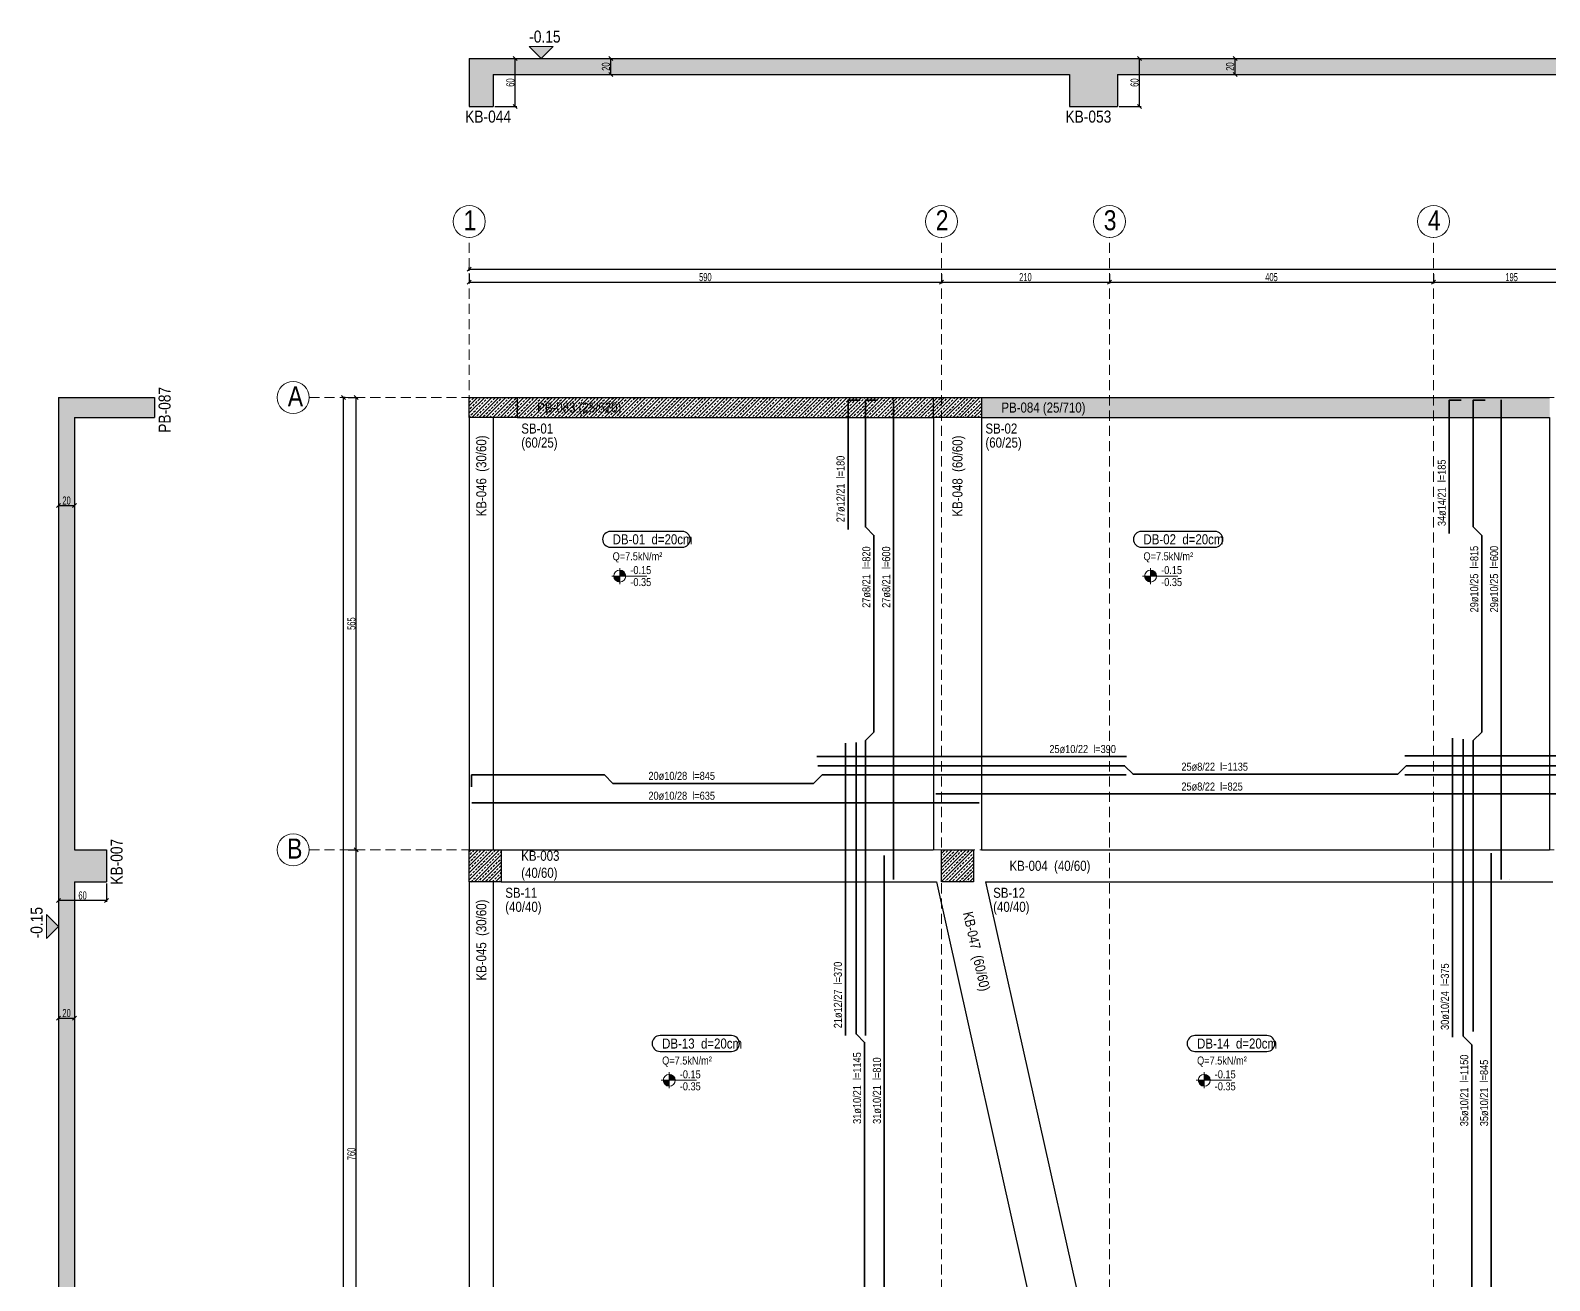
# Model space of a CAD drawing. Header units: millimetres. Extents: x 2430 to 9106, y 615 to 6139.
# Drawn here: x 2430 to 4329, y 4577 to 6139 of the extents above; entities that cross this region are included whole.
import ezdxf

# ---------------------------------------------------------------- set-up
doc = ezdxf.new("R2010")
doc.units = ezdxf.units.MM
doc.linetypes.add('DASHED', pattern=[19.05, 12.7, -6.35])
for name, color, linetype, lineweight in [('AKS BALONU (BEYKENT)', 7, 'Continuous', 20), ('AKS CIZGISI (BEYKENT)', 252, 'DASHED', 20), ('AKS NO (BEYKENT)', 3, 'Continuous', 20), ('AKS OLCU (BEYKENT)', 200, 'Continuous', 20), ('DONATI (BEYKENT)', 4, 'Continuous', 35), ('DONATI YAZISI (BEYKENT)', 3, 'Continuous', 20), ('DOSEME ISMI (BEYKENT)', 9, 'Continuous', 20), ('DOSEME PAFTA (BEYKENT)', 3, 'Continuous', 20), ('DOSEME SINIRI (BEYKENT)', 2, 'Continuous', 30), ('KIRIS (BEYKENT)', 2, 'Continuous', 30), ('KIRIS ISMI (BEYKENT)', 40, 'Continuous', 20), ('KOLON (BEYKENT)', 3, 'Continuous', 30), ('KOLON ISMI (BEYKENT)', 91, 'Continuous', 20), ('KOT CIZGI (BEYKENT)', 120, 'Continuous', 20), ('KOT YAZI (BEYKENT)', 7, 'Continuous', 20), ('OLCU (BEYKENT)', 14, 'Continuous', 20), ('PERDE (BEYKENT)', 6, 'Continuous', 30), ('PERDE ISMI (BEYKENT)', 240, 'Continuous', 20), ('TARAMA (BEYKENT)', 252, 'Continuous', 25), ('YAZI (BEYKENT)', 140, 'Continuous', 20)]:
    doc.layers.add(name, color=color, linetype=linetype, lineweight=lineweight)
doc.styles.add('DONATI YAZISI (BEYKENT)', font='')
doc.styles.add('DSMOLC-50', font='bahnschrift light condensed', dxfattribs={"width": 0.75, "height": 10})
doc.styles.add('KLNOLC-25', font='bahnschrift light condensed', dxfattribs={"width": 0.75, "height": 10})
doc.styles.add('KOT (BEYKENT)', font='')
doc.styles.add('stastyle', font='RomanSTA.ttf')
doc.styles.add('YAZI (BEYKENT)', font='')
doc.styles.get('DONATI YAZISI (BEYKENT)').set_extended_font_data('Bahnschrift Light Condensed')
doc.styles.get('KOT (BEYKENT)').set_extended_font_data('Bahnschrift Light Condensed')
doc.styles.get('YAZI (BEYKENT)').set_extended_font_data('Bahnschrift Light Condensed')
doc.dimstyles.new('DSMOLC-50', dxfattribs={"dimtxt": 10, "dimasz": 5, "dimexe": 2, "dimexo": 2, "dimgap": 1, "dimtad": 1, "dimdec": 1, "dimrnd": 0.5, "dimzin": 12, "dimdsep": 46, "dimtxsty": 'DSMOLC-50', "dimblk": 'OBLIQUE', "dimblk1": 'OBLIQUE', "dimblk2": 'OBLIQUE', "dimcen": 0, "dimclrt": 7, "dimadec": 0, "dimazin": 0, "dimtfac": 1, "dimtdec": 4, "dimtix": 1, "dimtmove": 2, "dimatfit": 3, "dimfxl": 1, "dimtzin": 0, "dimarcsym": 0})
pattern_1 = [(45, (1250.5757, 1934.793), (-4.490128, 4.490128), []), (45, (1255.066, 1934.793), (-4.490128, 4.490128), [3.175, -1.5875])]
pattern_2 = [(45, (1250.5757, 1934.793), (-4.419417, 4.419417), []), (45, (1254.995, 1934.793), (-4.419417, 4.419417), [3.125, -1.5625])]

# ---------------------------------------------------------------- blocks, each defined once
blk = doc.blocks.new('_Oblique')
at = {"color": 0, "linetype": 'ByBlock', "lineweight": -2}
blk.add_line((-0.5, -0.5), (0.5, 0.5), dxfattribs=at)
blk = doc.blocks.new('*D82')
at = {"layer": 'AKS OLCU (BEYKENT)', "color": 0, "lineweight": -2, "transparency": 16777216}
for p, q in [((2978.7, 5834.1), (2978.7, 5822.1)), ((3568.7, 5834.1), (3568.7, 5822.1)), ((2978.7, 5824.1), (3568.7, 5824.1))]:
    blk.add_line(p, q, dxfattribs=at)
at = {"layer": 'DEFPOINTS', "color": 0, "transparency": 16777216}
for p in [(2978.7, 5836.1), (3568.7, 5836.1), (3568.7, 5824.1)]:
    blk.add_point(p, dxfattribs=at)
at = {"layer": 'AKS OLCU (BEYKENT)', "color": 0, "lineweight": -2, "transparency": 16777216, "xscale": 5, "yscale": 5, "zscale": 5, "rotation": 180}
blk.add_blockref('_Oblique', (2978.7, 5824.1), dxfattribs=at)
at = {"layer": 'AKS OLCU (BEYKENT)', "color": 0, "lineweight": -2, "transparency": 16777216, "xscale": 5, "yscale": 5, "zscale": 5}
blk.add_blockref('_Oblique', (3568.7, 5824.1), dxfattribs=at)
at = {"layer": 'AKS OLCU (BEYKENT)', "color": 7, "transparency": 16777216, "insert": (3273.7, 5830.2), "char_height": 10, "attachment_point": 5, "style": 'DSMOLC-50'}
blk.add_mtext('590', dxfattribs=at)
blk = doc.blocks.new('*D83')
at = {"layer": 'AKS OLCU (BEYKENT)', "color": 0, "lineweight": -2, "transparency": 16777216}
for p, q in [((3568.7, 5834.1), (3568.7, 5822.1)), ((3778.7, 5834.1), (3778.7, 5822.1)), ((3568.7, 5824.1), (3778.7, 5824.1))]:
    blk.add_line(p, q, dxfattribs=at)
at = {"layer": 'DEFPOINTS', "color": 0, "transparency": 16777216}
for p in [(3568.7, 5836.1), (3778.7, 5836.1), (3778.7, 5824.1)]:
    blk.add_point(p, dxfattribs=at)
at = {"layer": 'AKS OLCU (BEYKENT)', "color": 0, "lineweight": -2, "transparency": 16777216, "xscale": 5, "yscale": 5, "zscale": 5, "rotation": 180}
blk.add_blockref('_Oblique', (3568.7, 5824.1), dxfattribs=at)
at = {"layer": 'AKS OLCU (BEYKENT)', "color": 0, "lineweight": -2, "transparency": 16777216, "xscale": 5, "yscale": 5, "zscale": 5}
blk.add_blockref('_Oblique', (3778.7, 5824.1), dxfattribs=at)
at = {"layer": 'AKS OLCU (BEYKENT)', "color": 7, "transparency": 16777216, "insert": (3673.7, 5830.2), "char_height": 10, "attachment_point": 5, "style": 'DSMOLC-50'}
blk.add_mtext('210', dxfattribs=at)
blk = doc.blocks.new('*D84')
at = {"layer": 'AKS OLCU (BEYKENT)', "color": 0, "lineweight": -2, "transparency": 16777216}
for p, q in [((3778.7, 5834.1), (3778.7, 5822.1)), ((4183.7, 5834.1), (4183.7, 5822.1)), ((3778.7, 5824.1), (4183.7, 5824.1))]:
    blk.add_line(p, q, dxfattribs=at)
at = {"layer": 'DEFPOINTS', "color": 0, "transparency": 16777216}
for p in [(3778.7, 5836.1), (4183.7, 5836.1), (4183.7, 5824.1)]:
    blk.add_point(p, dxfattribs=at)
at = {"layer": 'AKS OLCU (BEYKENT)', "color": 0, "lineweight": -2, "transparency": 16777216, "xscale": 5, "yscale": 5, "zscale": 5, "rotation": 180}
blk.add_blockref('_Oblique', (3778.7, 5824.1), dxfattribs=at)
at = {"layer": 'AKS OLCU (BEYKENT)', "color": 0, "lineweight": -2, "transparency": 16777216, "xscale": 5, "yscale": 5, "zscale": 5}
blk.add_blockref('_Oblique', (4183.7, 5824.1), dxfattribs=at)
at = {"layer": 'AKS OLCU (BEYKENT)', "color": 7, "transparency": 16777216, "insert": (3981.2, 5830.2), "char_height": 10, "attachment_point": 5, "style": 'DSMOLC-50'}
blk.add_mtext('405', dxfattribs=at)
blk = doc.blocks.new('*D85')
at = {"layer": 'AKS OLCU (BEYKENT)', "color": 0, "lineweight": -2, "transparency": 16777216}
for p, q in [((4183.7, 5834.1), (4183.7, 5822.1)), ((4378.7, 5834.1), (4378.7, 5822.1)), ((4183.7, 5824.1), (4378.7, 5824.1))]:
    blk.add_line(p, q, dxfattribs=at)
at = {"layer": 'DEFPOINTS', "color": 0, "transparency": 16777216}
for p in [(4183.7, 5836.1), (4378.7, 5836.1), (4378.7, 5824.1)]:
    blk.add_point(p, dxfattribs=at)
at = {"layer": 'AKS OLCU (BEYKENT)', "color": 0, "lineweight": -2, "transparency": 16777216, "xscale": 5, "yscale": 5, "zscale": 5, "rotation": 180}
blk.add_blockref('_Oblique', (4183.7, 5824.1), dxfattribs=at)
at = {"layer": 'AKS OLCU (BEYKENT)', "color": 0, "lineweight": -2, "transparency": 16777216, "xscale": 5, "yscale": 5, "zscale": 5}
blk.add_blockref('_Oblique', (4378.7, 5824.1), dxfattribs=at)
at = {"layer": 'AKS OLCU (BEYKENT)', "color": 7, "transparency": 16777216, "insert": (4281.2, 5830.2), "char_height": 10, "attachment_point": 5, "style": 'DSMOLC-50'}
blk.add_mtext('195', dxfattribs=at)
blk = doc.blocks.new('*D99')
at = {"layer": 'AKS OLCU (BEYKENT)', "color": 0, "lineweight": -2, "transparency": 16777216}
for p, q in [((2978.7, 5838.1), (2978.7, 5842.1)), ((2978.7, 5840.1), (8838.7, 5840.1)), ((8838.7, 5838.1), (8838.7, 5842.1))]:
    blk.add_line(p, q, dxfattribs=at)
at = {"layer": 'DEFPOINTS', "color": 0, "transparency": 16777216}
for p in [(2978.7, 5836.1), (8838.7, 5840.1), (8838.7, 5836.1)]:
    blk.add_point(p, dxfattribs=at)
at = {"layer": 'AKS OLCU (BEYKENT)', "color": 0, "lineweight": -2, "transparency": 16777216, "xscale": 5, "yscale": 5, "zscale": 5, "rotation": 180}
blk.add_blockref('_Oblique', (2978.7, 5840.1), dxfattribs=at)
at = {"layer": 'AKS OLCU (BEYKENT)', "color": 0, "lineweight": -2, "transparency": 16777216, "xscale": 5, "yscale": 5, "zscale": 5}
blk.add_blockref('_Oblique', (8838.7, 5840.1), dxfattribs=at)
at = {"layer": 'AKS OLCU (BEYKENT)', "color": 7, "transparency": 16777216, "insert": (5908.7, 5846.2), "char_height": 10, "attachment_point": 5, "style": 'DSMOLC-50'}
blk.add_mtext('5860', dxfattribs=at)
blk = doc.blocks.new('*D133')
at = {"layer": 'AKS OLCU (BEYKENT)', "color": 0, "lineweight": -2, "transparency": 16777216}
for p, q in [((2827.5, 5114.8), (2839.5, 5114.8)), ((2837.5, 4354.8), (2837.5, 5114.8)), ((2827.5, 4354.8), (2839.5, 4354.8))]:
    blk.add_line(p, q, dxfattribs=at)
at = {"layer": 'DEFPOINTS', "color": 0, "transparency": 16777216}
for p in [(2825.5, 5114.8), (2837.5, 5114.8), (2825.5, 4354.8)]:
    blk.add_point(p, dxfattribs=at)
at = {"layer": 'AKS OLCU (BEYKENT)', "color": 0, "lineweight": -2, "transparency": 16777216, "xscale": 5, "yscale": 5, "zscale": 5}
for p, rotation in [((2837.5, 5114.8), 90), ((2837.5, 4354.8), 270)]:
    blk.add_blockref('_Oblique', p, dxfattribs=dict(at, rotation=rotation))
at = {"layer": 'AKS OLCU (BEYKENT)', "color": 7, "transparency": 16777216, "insert": (2831.4, 4734.8), "char_height": 10, "attachment_point": 5, "rotation": 90, "style": 'DSMOLC-50'}
blk.add_mtext('760', dxfattribs=at)
blk = doc.blocks.new('*D134')
at = {"layer": 'AKS OLCU (BEYKENT)', "color": 0, "lineweight": -2, "transparency": 16777216}
for p, q in [((2827.5, 5679.8), (2839.5, 5679.8)), ((2837.5, 5114.8), (2837.5, 5679.8)), ((2827.5, 5114.8), (2839.5, 5114.8))]:
    blk.add_line(p, q, dxfattribs=at)
at = {"layer": 'DEFPOINTS', "color": 0, "transparency": 16777216}
for p in [(2825.5, 5679.8), (2837.5, 5679.8), (2825.5, 5114.8)]:
    blk.add_point(p, dxfattribs=at)
at = {"layer": 'AKS OLCU (BEYKENT)', "color": 0, "lineweight": -2, "transparency": 16777216, "xscale": 5, "yscale": 5, "zscale": 5}
for p, rotation in [((2837.5, 5679.8), 90), ((2837.5, 5114.8), 270)]:
    blk.add_blockref('_Oblique', p, dxfattribs=dict(at, rotation=rotation))
at = {"layer": 'AKS OLCU (BEYKENT)', "color": 7, "transparency": 16777216, "insert": (2831.4, 5397.3), "char_height": 10, "attachment_point": 5, "rotation": 90, "style": 'DSMOLC-50'}
blk.add_mtext('565', dxfattribs=at)
blk = doc.blocks.new('*D135')
at = {"layer": 'AKS OLCU (BEYKENT)', "color": 0, "lineweight": -2, "transparency": 16777216}
for p, q in [((2823.5, 5679.8), (2819.5, 5679.8)), ((2821.5, 869.8), (2821.5, 5679.8)), ((2823.5, 869.8), (2819.5, 869.8))]:
    blk.add_line(p, q, dxfattribs=at)
at = {"layer": 'DEFPOINTS', "color": 0, "transparency": 16777216}
for p in [(2821.5, 5679.8), (2825.5, 5679.8), (2825.5, 869.8)]:
    blk.add_point(p, dxfattribs=at)
at = {"layer": 'AKS OLCU (BEYKENT)', "color": 0, "lineweight": -2, "transparency": 16777216, "xscale": 5, "yscale": 5, "zscale": 5}
for p, rotation in [((2821.5, 5679.8), 90), ((2821.5, 869.8), 270)]:
    blk.add_blockref('_Oblique', p, dxfattribs=dict(at, rotation=rotation))
at = {"layer": 'AKS OLCU (BEYKENT)', "color": 7, "transparency": 16777216, "insert": (2815.4, 3274.8), "char_height": 10, "attachment_point": 5, "rotation": 90, "style": 'DSMOLC-50'}
blk.add_mtext('4810', dxfattribs=at)
blk = doc.blocks.new('*D136')
at = {"layer": 'DEFPOINTS', "color": 0, "transparency": 16777216}
for p in [(3008.7, 6103.3), (3036.2, 6103.3), (3008.7, 6043.3)]:
    blk.add_point(p, dxfattribs=at)
at = {"layer": 'OLCU (BEYKENT)', "color": 0, "lineweight": -2, "transparency": 16777216}
for p, q in [((3010.7, 6103.3), (3038.2, 6103.3)), ((3036.2, 6043.3), (3036.2, 6103.3)), ((3010.7, 6043.3), (3038.2, 6043.3))]:
    blk.add_line(p, q, dxfattribs=at)
at = {"layer": 'OLCU (BEYKENT)', "color": 0, "lineweight": -2, "transparency": 16777216, "xscale": 5, "yscale": 5, "zscale": 5}
for p, rotation in [((3036.2, 6103.3), 90), ((3036.2, 6043.3), 270)]:
    blk.add_blockref('_Oblique', p, dxfattribs=dict(at, rotation=rotation))
at = {"layer": 'OLCU (BEYKENT)', "color": 7, "lineweight": -3, "transparency": 16777216, "insert": (3030.1, 6073.3), "char_height": 10, "attachment_point": 5, "rotation": 90, "style": 'KLNOLC-25'}
blk.add_mtext('60', dxfattribs=at)
blk = doc.blocks.new('*D137')
at = {"layer": 'DEFPOINTS', "color": 0, "transparency": 16777216}
for p in [(3128.5, 6103.3), (3155.6, 6103.3), (3128.5, 6083.3)]:
    blk.add_point(p, dxfattribs=at)
at = {"layer": 'OLCU (BEYKENT)', "color": 0, "lineweight": -2, "transparency": 16777216}
for p, q in [((3130.5, 6103.3), (3157.6, 6103.3)), ((3155.6, 6083.3), (3155.6, 6103.3)), ((3130.5, 6083.3), (3157.6, 6083.3))]:
    blk.add_line(p, q, dxfattribs=at)
at = {"layer": 'OLCU (BEYKENT)', "color": 0, "lineweight": -2, "transparency": 16777216, "xscale": 5, "yscale": 5, "zscale": 5}
for p, rotation in [((3155.6, 6103.3), 90), ((3155.6, 6083.3), 270)]:
    blk.add_blockref('_Oblique', p, dxfattribs=dict(at, rotation=rotation))
at = {"layer": 'OLCU (BEYKENT)', "color": 7, "lineweight": -3, "transparency": 16777216, "insert": (3149.5, 6093.3), "char_height": 10, "attachment_point": 5, "rotation": 90, "style": 'KLNOLC-25'}
blk.add_mtext('20', dxfattribs=at)
blk = doc.blocks.new('*D138')
at = {"layer": 'DEFPOINTS', "color": 0, "transparency": 16777216}
for p in [(3788.7, 6103.3), (3816.2, 6103.3), (3788.7, 6043.3)]:
    blk.add_point(p, dxfattribs=at)
at = {"layer": 'OLCU (BEYKENT)', "color": 0, "lineweight": -2, "transparency": 16777216}
for p, q in [((3790.7, 6103.3), (3818.2, 6103.3)), ((3816.2, 6043.3), (3816.2, 6103.3)), ((3790.7, 6043.3), (3818.2, 6043.3))]:
    blk.add_line(p, q, dxfattribs=at)
at = {"layer": 'OLCU (BEYKENT)', "color": 0, "lineweight": -2, "transparency": 16777216, "xscale": 5, "yscale": 5, "zscale": 5}
for p, rotation in [((3816.2, 6103.3), 90), ((3816.2, 6043.3), 270)]:
    blk.add_blockref('_Oblique', p, dxfattribs=dict(at, rotation=rotation))
at = {"layer": 'OLCU (BEYKENT)', "color": 7, "lineweight": -3, "transparency": 16777216, "insert": (3810.1, 6073.3), "char_height": 10, "attachment_point": 5, "rotation": 90, "style": 'KLNOLC-25'}
blk.add_mtext('60', dxfattribs=at)
blk = doc.blocks.new('*D139')
at = {"layer": 'DEFPOINTS', "color": 0, "transparency": 16777216}
for p in [(3908.5, 6103.3), (3935.6, 6103.3), (3908.5, 6083.3)]:
    blk.add_point(p, dxfattribs=at)
at = {"layer": 'OLCU (BEYKENT)', "color": 0, "lineweight": -2, "transparency": 16777216}
for p, q in [((3910.5, 6103.3), (3937.6, 6103.3)), ((3935.6, 6083.3), (3935.6, 6103.3)), ((3910.5, 6083.3), (3937.6, 6083.3))]:
    blk.add_line(p, q, dxfattribs=at)
at = {"layer": 'OLCU (BEYKENT)', "color": 0, "lineweight": -2, "transparency": 16777216, "xscale": 5, "yscale": 5, "zscale": 5}
for p, rotation in [((3935.6, 6103.3), 90), ((3935.6, 6083.3), 270)]:
    blk.add_blockref('_Oblique', p, dxfattribs=dict(at, rotation=rotation))
at = {"layer": 'OLCU (BEYKENT)', "color": 7, "lineweight": -3, "transparency": 16777216, "insert": (3929.5, 6093.3), "char_height": 10, "attachment_point": 5, "rotation": 90, "style": 'KLNOLC-25'}
blk.add_mtext('20', dxfattribs=at)
blk = doc.blocks.new('*D153')
at = {"layer": 'DEFPOINTS', "color": 0, "transparency": 16777216}
for p in [(2465.5, 5565.7), (2485.5, 5565.7), (2485.5, 5544.9)]:
    blk.add_point(p, dxfattribs=at)
at = {"layer": 'OLCU (BEYKENT)', "color": 0, "lineweight": -2, "transparency": 16777216}
for p, q in [((2465.5, 5563.7), (2465.5, 5542.9)), ((2485.5, 5563.7), (2485.5, 5542.9)), ((2465.5, 5544.9), (2485.5, 5544.9))]:
    blk.add_line(p, q, dxfattribs=at)
at = {"layer": 'OLCU (BEYKENT)', "color": 0, "lineweight": -2, "transparency": 16777216, "xscale": 5, "yscale": 5, "zscale": 5, "rotation": 180}
blk.add_blockref('_Oblique', (2465.5, 5544.9), dxfattribs=at)
at = {"layer": 'OLCU (BEYKENT)', "color": 0, "lineweight": -2, "transparency": 16777216, "xscale": 5, "yscale": 5, "zscale": 5}
blk.add_blockref('_Oblique', (2485.5, 5544.9), dxfattribs=at)
at = {"layer": 'OLCU (BEYKENT)', "color": 7, "lineweight": -3, "transparency": 16777216, "insert": (2475.5, 5551), "char_height": 10, "attachment_point": 5, "style": 'KLNOLC-25'}
blk.add_mtext('20', dxfattribs=at)
blk = doc.blocks.new('*D154')
at = {"layer": 'DEFPOINTS', "color": 0, "transparency": 16777216}
for p in [(2465.5, 5074.8), (2525.5, 5074.8), (2465.5, 5051.6)]:
    blk.add_point(p, dxfattribs=at)
at = {"layer": 'OLCU (BEYKENT)', "color": 0, "lineweight": -2, "transparency": 16777216}
for p, q in [((2465.5, 5072.8), (2465.5, 5049.6)), ((2525.5, 5072.8), (2525.5, 5049.6)), ((2525.5, 5051.6), (2465.5, 5051.6))]:
    blk.add_line(p, q, dxfattribs=at)
at = {"layer": 'OLCU (BEYKENT)', "color": 0, "lineweight": -2, "transparency": 16777216, "xscale": 5, "yscale": 5, "zscale": 5, "rotation": 180}
blk.add_blockref('_Oblique', (2465.5, 5051.6), dxfattribs=at)
at = {"layer": 'OLCU (BEYKENT)', "color": 0, "lineweight": -2, "transparency": 16777216, "xscale": 5, "yscale": 5, "zscale": 5}
blk.add_blockref('_Oblique', (2525.5, 5051.6), dxfattribs=at)
at = {"layer": 'OLCU (BEYKENT)', "color": 7, "lineweight": -3, "transparency": 16777216, "insert": (2495.5, 5057.7), "char_height": 10, "attachment_point": 5, "style": 'KLNOLC-25'}
blk.add_mtext('60', dxfattribs=at)
blk = doc.blocks.new('*D155')
at = {"layer": 'DEFPOINTS', "color": 0, "transparency": 16777216}
for p in [(2465.5, 4923.6), (2485.5, 4923.6), (2485.5, 4904.6)]:
    blk.add_point(p, dxfattribs=at)
at = {"layer": 'OLCU (BEYKENT)', "color": 0, "lineweight": -2, "transparency": 16777216}
for p, q in [((2465.5, 4921.6), (2465.5, 4902.6)), ((2485.5, 4921.6), (2485.5, 4902.6)), ((2465.5, 4904.6), (2485.5, 4904.6))]:
    blk.add_line(p, q, dxfattribs=at)
at = {"layer": 'OLCU (BEYKENT)', "color": 0, "lineweight": -2, "transparency": 16777216, "xscale": 5, "yscale": 5, "zscale": 5, "rotation": 180}
blk.add_blockref('_Oblique', (2465.5, 4904.6), dxfattribs=at)
at = {"layer": 'OLCU (BEYKENT)', "color": 0, "lineweight": -2, "transparency": 16777216, "xscale": 5, "yscale": 5, "zscale": 5}
blk.add_blockref('_Oblique', (2485.5, 4904.6), dxfattribs=at)
at = {"layer": 'OLCU (BEYKENT)', "color": 7, "lineweight": -3, "transparency": 16777216, "insert": (2475.5, 4910.7), "char_height": 10, "attachment_point": 5, "style": 'KLNOLC-25'}
blk.add_mtext('20', dxfattribs=at)

msp = doc.modelspace()

# ---------------------------------------------------------------- hatches: boundary and pattern name
at = {"layer": 'KOT CIZGI (BEYKENT)'}
for points in [[(3053.62, 6118.28), (3068.62, 6103.28), (3083.62, 6118.28)], [(2450.51, 5004.08), (2465.51, 5019.08), (2450.51, 5034.08)]]:
    msp.add_hatch(color=256, dxfattribs=at).paths.add_polyline_path(points)
h = msp.add_hatch(color=256, dxfattribs=at)
h.dxf.hatch_style = 1
h.paths.add_polyline_path([(3166.78, 5456.75), (3159.28, 5456.75, 0.4142136), (3166.78, 5449.25)])
h = msp.add_hatch(color=256, dxfattribs=at)
h.dxf.hatch_style = 1
h.paths.add_polyline_path([(3166.78, 5464.25), (3166.78, 5456.75), (3174.28, 5456.75, 0.4142136)])
h = msp.add_hatch(color=256, dxfattribs=at)
h.dxf.hatch_style = 1
h.paths.add_polyline_path([(3830.11, 5456.75), (3822.61, 5456.75, 0.4142136), (3830.11, 5449.25)])
h = msp.add_hatch(color=256, dxfattribs=at)
h.dxf.hatch_style = 1
h.paths.add_polyline_path([(3830.11, 5464.25), (3830.11, 5456.75), (3837.61, 5456.75, 0.4142136)])
h = msp.add_hatch(color=256, dxfattribs=at)
h.dxf.hatch_style = 1
h.paths.add_polyline_path([(3228.62, 4826.75), (3221.12, 4826.75, 0.4142136), (3228.62, 4819.25)])
h = msp.add_hatch(color=256, dxfattribs=at)
h.dxf.hatch_style = 1
h.paths.add_polyline_path([(3228.62, 4834.25), (3228.62, 4826.75), (3236.12, 4826.75, 0.4142136)])
h = msp.add_hatch(color=256, dxfattribs=at)
h.dxf.hatch_style = 1
h.paths.add_polyline_path([(3897.09, 4826.75), (3889.59, 4826.75, 0.4142136), (3897.09, 4819.25)])
h = msp.add_hatch(color=256, dxfattribs=at)
h.dxf.hatch_style = 1
h.paths.add_polyline_path([(3897.09, 4834.25), (3897.09, 4826.75), (3904.59, 4826.75, 0.4142136)])
at = {"layer": 'TARAMA (BEYKENT)', "lineweight": -3}
h = msp.add_hatch(dxfattribs=at)
h.set_pattern_fill('ANSI33', color=256)
h.set_pattern_definition(pattern_1)
h.paths.add_polyline_path([(8838.74, 6103.28), (2978.62, 6103.28), (2978.62, 6043.28), (3008.71, 6043.28), (3008.71, 6083.28), (3728.72, 6083.28), (3728.72, 6043.28), (3788.72, 6043.28), (3788.72, 6083.28), (4523.72, 6083.28), (4523.72, 6043.28), (4583.72, 6043.28), (4583.72, 6083.28), (5293.72, 6083.28), (5293.72, 6043.28), (5353.72, 6043.28), (5353.72, 6083.28), (6053.72, 6083.28), (6053.72, 6043.28), (6113.72, 6043.28), (6113.72, 6083.28), (6633.72, 6083.28), (6633.72, 6043.28), (6693.72, 6043.28), (6693.72, 6083.28), (7433.72, 6083.28), (7433.72, 6043.28), (7493.72, 6043.28), (7493.72, 6083.28), (8008.72, 6083.28), (8008.72, 6043.28), (8068.72, 6043.28), (8068.72, 6083.28), (8808.82, 6083.28), (8808.82, 6043.28), (8838.74, 6043.28)])
h = msp.add_hatch(dxfattribs=at)
h.set_pattern_fill('ANSI33', color=256)
h.set_pattern_definition(pattern_1)
h.paths.add_polyline_path([(2525.51, 2859.78), (2485.51, 2859.78), (2485.51, 3534.78), (2525.51, 3534.78), (2525.51, 3594.78), (2485.51, 3594.78), (2485.51, 4294.78), (2525.51, 4294.78), (2525.51, 4354.78), (2485.51, 4354.78), (2485.51, 5074.78), (2525.51, 5074.78), (2525.51, 5114.78), (2485.51, 5114.78), (2485.51, 5654.78), (2585.51, 5654.78), (2585.51, 5679.78), (2465.51, 5679.78), (2465.51, 5654.78), (2465.51, 5074.78), (2465.51, 4354.78), (2465.51, 3534.78), (2465.51, 2859.78), (2465.51, 2819.78), (2525.51, 2819.78)])
at = {"layer": 'TARAMA (BEYKENT)'}
h = msp.add_hatch(dxfattribs=at)
h.set_pattern_fill('ANSI33', color=256, style=0, pattern_type=0)
h.set_pattern_definition(pattern_2)
h.paths.add_polyline_path([(2978.72, 5679.78), (3038.72, 5679.78), (3038.72, 5654.78), (2978.72, 5654.78)], flags=0)
at = {"layer": 'TARAMA (BEYKENT)', "lineweight": -3}
h = msp.add_hatch(dxfattribs=at)
h.set_pattern_fill('ANSI33', color=256)
h.set_pattern_definition(pattern_1)
h.paths.add_polyline_path([(3558.72, 5679.78), (3038.72, 5679.78), (3038.72, 5654.78), (3558.72, 5654.78)])
at = {"layer": 'TARAMA (BEYKENT)'}
h = msp.add_hatch(dxfattribs=at)
h.set_pattern_fill('ANSI33', color=256, style=0, pattern_type=0)
h.set_pattern_definition(pattern_2)
h.paths.add_polyline_path([(3558.72, 5679.78), (3618.72, 5679.78), (3618.72, 5654.78), (3558.72, 5654.78)], flags=0)
at = {"layer": 'TARAMA (BEYKENT)', "lineweight": -3}
h = msp.add_hatch(dxfattribs=at)
h.set_pattern_fill('ANSI33', color=256)
h.set_pattern_definition(pattern_1)
h.paths.add_polyline_path([(4328.72, 5679.78), (3618.72, 5679.78), (3618.72, 5654.78), (4328.72, 5654.78)])
at = {"layer": 'TARAMA (BEYKENT)'}
h = msp.add_hatch(dxfattribs=at)
h.set_pattern_fill('ANSI33', color=256, style=0, pattern_type=0)
h.set_pattern_definition(pattern_2)
h.paths.add_polyline_path([(2978.72, 5114.78), (3018.72, 5114.78), (3018.72, 5074.78), (2978.72, 5074.78)], flags=0)
h = msp.add_hatch(dxfattribs=at)
h.set_pattern_fill('ANSI33', color=256, style=0, pattern_type=0)
h.set_pattern_definition(pattern_2)
h.paths.add_polyline_path([(3568.72, 5114.78), (3608.72, 5114.78), (3608.72, 5074.78), (3568.72, 5074.78)], flags=0)

# ---------------------------------------------------------------- linework, layer by layer
at = {"layer": 'AKS BALONU (BEYKENT)'}
for centre in [(2978.72, 5899.78), (3568.72, 5899.78), (3778.72, 5899.78), (4183.72, 5899.78), (2758.72, 5679.78), (2758.72, 5114.78)]:
    msp.add_circle(centre, 20, dxfattribs=at)
at = {"layer": 'AKS CIZGISI (BEYKENT)'}
for p, q in [((2978.72, 659.78), (2978.72, 5879.78)), ((3568.72, 659.78), (3568.72, 5879.78)), ((3778.72, 659.78), (3778.72, 5879.78)), ((4183.72, 659.78), (4183.72, 5879.78)), ((2778.72, 5679.78), (9053.72, 5679.78)), ((2778.72, 5114.78), (9053.72, 5114.78))]:
    msp.add_line(p, q, dxfattribs=at)
at = {"layer": 'DONATI (BEYKENT)'}
for points in [[(3452.06, 5514.81), (3452.06, 5676.63), (3467.06, 5676.63)], [(3473.72, 4882.66), (3473.72, 5251.2), (3484.33, 5261.81), (3484.32, 5507.58), (3473.72, 5518.2), (3473.72, 5676.7), (3488.72, 5676.71)], [(3508.72, 5077.78), (3508.72, 5676.78)], [(4203.33, 5510), (4203.33, 5676.63), (4218.33, 5676.63)], [(4233.33, 4887.7), (4233.33, 5251.2), (4243.94, 5261.81), (4243.93, 5507.58), (4233.33, 5518.2), (4233.33, 5676.7), (4248.33, 5676.71)], [(4268.33, 5077.78), (4268.33, 5676.78)], [(3448.77, 4882.59), (3448.77, 5248.12)], [(3462.11, 4117.39), (3462.11, 4532.89), (3472.72, 4543.5), (3472.71, 4874.13), (3462.11, 4884.74), (3462.11, 5248.86)], [(4207.27, 4880.5), (4207.27, 5254.1)], [(4220.83, 4115.27), (4220.83, 4511.82), (4231.43, 4522.43), (4231.43, 4871.17), (4220.83, 4881.78), (4220.83, 5253.12)], [(3413.1, 5231.22), (3799.89, 5231.22)], [(4148.01, 5231.98), (4540.45, 5231.98)], [(2981.65, 5193.33), (2981.64, 5208.33), (3147.64, 5208.33), (3158.25, 5197.73), (3409.02, 5197.73), (3419.64, 5208.33), (3799.48, 5208.33)], [(3414.13, 5219.78), (3797.63, 5219.78), (3808.24, 5209.18), (4139.02, 5209.18), (4149.63, 5219.78), (4540, 5219.78)], [(4147.65, 5208.33), (4536.39, 5208.33), (4547, 5197.73), (4815.27, 5197.73), (4825.89, 5208.33), (5085.91, 5208.33)], [(3561.72, 5184.78), (4385.72, 5184.78)], [(2981.72, 5173.33), (3615.72, 5173.33)], [(3497.11, 4298.79), (3497.11, 5107.7)], [(4255.83, 4266.93), (4255.83, 5110.7)]]:
    msp.add_lwpolyline(points, dxfattribs=at)
at = {"layer": 'DOSEME PAFTA (BEYKENT)', "lineweight": -3}
for points in [[(3155.25, 5492.79), (3244.87, 5492.79, 1), (3244.87, 5512.58), (3155.25, 5512.58, 1)], [(3818.58, 5492.79), (3910.51, 5492.79, 1), (3910.51, 5512.58), (3818.58, 5512.58, 1)], [(3217.09, 4862.79), (3306.39, 4862.79, 1), (3306.39, 4882.58), (3217.09, 4882.58, 1)], [(3885.56, 4862.79), (3975.47, 4862.79, 1), (3975.47, 4882.58), (3885.56, 4882.58, 1)]]:
    msp.add_lwpolyline(points, format="xyb", close=True, dxfattribs=at)
at = {"layer": 'DOSEME SINIRI (BEYKENT)'}
for p, q in [((2978.62, 6103.28), (8838.74, 6103.28)), ((2978.62, 6103.28), (2978.62, 6043.28)), ((3008.71, 6083.28), (3008.71, 6043.28)), ((3008.71, 6083.28), (3728.72, 6083.28)), ((3728.72, 6083.28), (3728.72, 6043.28)), ((3788.72, 6083.28), (3788.72, 6043.28)), ((3788.72, 6083.28), (4523.72, 6083.28)), ((2978.62, 6043.28), (3008.71, 6043.28)), ((3728.72, 6043.28), (3788.72, 6043.28)), ((2465.51, 5679.78), (2465.51, 5654.78)), ((2465.51, 5679.78), (2585.51, 5679.78)), ((2585.51, 5679.78), (2585.51, 5654.78)), ((2465.51, 5654.78), (2465.51, 5074.78)), ((2485.51, 5654.78), (2585.51, 5654.78)), ((2485.51, 5654.78), (2485.51, 5114.78)), ((2485.51, 5114.78), (2525.51, 5114.78)), ((2525.51, 5114.78), (2525.51, 5074.78)), ((2465.51, 5074.78), (2465.51, 4354.78)), ((2485.51, 5074.78), (2525.51, 5074.78)), ((2485.51, 5074.78), (2485.51, 4354.78))]:
    msp.add_line(p, q, dxfattribs=at)
at = {"layer": 'KIRIS (BEYKENT)'}
for p, q in [((2978.62, 5654.88), (2978.62, 5114.88)), ((3008.72, 5654.88), (3008.72, 5114.88)), ((3558.72, 5654.78), (3558.72, 5114.78)), ((3618.72, 5654.78), (3618.72, 5114.78)), ((4328.72, 5654.78), (4328.72, 5114.78)), ((3018.62, 5114.78), (3558.72, 5114.78)), ((3618.72, 5114.78), (4328.72, 5114.78)), ((2978.62, 5074.88), (2978.62, 4354.88)), ((3008.72, 5074.88), (3008.62, 4354.88)), ((3018.62, 5074.78), (3562.46, 5074.78)), ((3562.46, 5074.78), (3723.51, 4354.78)), ((3623.94, 5074.78), (4332.88, 5074.78)), ((3623.94, 5074.78), (3784.99, 4354.78))]:
    msp.add_line(p, q, dxfattribs=at)
at = {"layer": 'KOLON (BEYKENT)'}
for points in [[(2978.72, 5679.78), (3038.72, 5679.78), (3038.72, 5654.78), (2978.72, 5654.78)], [(3558.72, 5679.78), (3618.72, 5679.78), (3618.72, 5654.78), (3558.72, 5654.78)], [(2978.72, 5114.78), (3018.72, 5114.78), (3018.72, 5074.78), (2978.72, 5074.78)], [(3568.72, 5114.78), (3608.72, 5114.78), (3608.72, 5074.78), (3568.72, 5074.78)]]:
    msp.add_lwpolyline(points, close=True, dxfattribs=at)
at = {"layer": 'KOT CIZGI (BEYKENT)'}
for p, q in [((3053.62, 6118.28), (3083.62, 6118.28)), ((3068.62, 6103.28), (3053.62, 6118.28)), ((3068.62, 6103.28), (3083.62, 6118.28)), ((3048.62, 6103.28), (3088.62, 6103.28)), ((3156.78, 5456.75), (3200.81, 5456.75)), ((3166.78, 5466.75), (3166.78, 5446.75)), ((3820.11, 5456.75), (3864.14, 5456.75)), ((3830.11, 5466.75), (3830.11, 5446.75)), ((2450.51, 5004.08), (2450.51, 5034.08)), ((2465.51, 5019.08), (2450.51, 5034.08)), ((2465.51, 4999.08), (2465.51, 5039.08)), ((2465.51, 5019.08), (2450.51, 5004.08)), ((3218.62, 4826.75), (3262.65, 4826.75)), ((3228.62, 4836.75), (3228.62, 4816.75)), ((3887.09, 4826.75), (3931.11, 4826.75)), ((3897.09, 4836.75), (3897.09, 4816.75))]:
    msp.add_line(p, q, dxfattribs=at)
for centre in [(3166.78, 5456.75), (3830.11, 5456.75), (3228.62, 4826.75), (3897.09, 4826.75)]:
    msp.add_circle(centre, 7.5, dxfattribs=at)
at = {"layer": 'PERDE (BEYKENT)'}
for p, q in [((3038.62, 5679.78), (3558.72, 5679.78)), ((3618.72, 5679.78), (4328.72, 5679.78)), ((3038.62, 5654.78), (3558.72, 5654.78)), ((3618.72, 5654.78), (4328.72, 5654.78))]:
    msp.add_line(p, q, dxfattribs=at)

# ---------------------------------------------------------------- texts
at = {"layer": 'AKS NO (BEYKENT)', "style": 'YAZI (BEYKENT)'}
for s, p in [('1', (2971.63, 5888.78)), ('2', (3561.59, 5888.78)), ('3', (3771.58, 5888.78)), ('4', (4176.6, 5888.78)), ('A', (2751.94, 5668.78)), ('B', (2751.13, 5103.78))]:
    msp.add_text(s, height=25, dxfattribs=at).set_placement(p)
at = {"layer": 'DONATI (BEYKENT)', "style": 'stastyle'}
for s, p in [('& 1-.2- 1- 5.900001- 6.3', (3561.72, 5184.78)), ('& 1-.2- 1- 0- 8.099999', (2981.72, 5164.78)), ('& 1-.2- 1- 7.6- 0', (3508.72, 5077.78)), ('& 1-.2- 1- 7.6- 0', (4278.72, 5077.78))]:
    msp.add_text(s, height=0.0005, dxfattribs=at).set_placement(p)
at = {"layer": 'DONATI YAZISI (BEYKENT)', "style": 'DONATI YAZISI (BEYKENT)'}
for s, rotation, p in [(' 27ø12/21  l=180', 90, (3447.64, 5520.84)), (' 34ø14/21  l=185', 90, (4198.91, 5516.03)), (' 27ø8/21  l=820', 90, (3479.9, 5413.87)), (' 27ø8/21  l=600', 90, (3504.72, 5413.86)), (' 29ø10/25  l=815', 90, (4239.51, 5408.21)), (' 29ø10/25  l=600', 90, (4264.33, 5408.2)), (' 21ø12/27  l=370', 90, (3444.34, 4888.62)), (' 30ø10/24  l=375', 90, (4202.84, 4886.53)), (' 31ø10/21  l=1145', 89.99993, (3468.29, 4769.12)), (' 31ø10/21  l=810', 89.99993, (3493.11, 4769.11)), (' 35ø10/21  l=1150', 89.99994, (4227, 4766.18)), (' 35ø10/21  l=845', 89.99994, (4251.83, 4766.17))]:
    msp.add_text(s, height=10, rotation=rotation, dxfattribs=at).set_placement(p)
for s, p in [(' 25ø10/22  l=390', (3700.45, 5235.64)), (' 25ø8/22  l=1135', (3865.43, 5213.6)), (' 20ø10/28  l=845', (3199.44, 5202.15)), (' 20ø10/28  l=635', (3199.43, 5177.33)), (' 25ø8/22  l=825', (3865.42, 5188.78))]:
    msp.add_text(s, height=10, dxfattribs=at).set_placement(p)
at = {"layer": 'DOSEME ISMI (BEYKENT)', "style": 'YAZI (BEYKENT)'}
for s, p in [('DB-01  d=20cm', (3157.89, 5496.45)), ('DB-02  d=20cm', (3821.22, 5496.45)), ('DB-13  d=20cm', (3219.73, 4866.45)), ('DB-14  d=20cm', (3888.2, 4866.45))]:
    msp.add_text(s, height=12.5, dxfattribs=at).set_placement(p)
at = {"layer": 'KIRIS ISMI (BEYKENT)', "style": 'YAZI (BEYKENT)'}
for s, height, p in [('KB-044', 15, (2973.62, 6023.28)), ('KB-053', 15, (3723.72, 6023.28)), ('KB-003', 12.5, (3043.62, 5101.03)), ('(40/60)', 12.5, (3043.62, 5079.78)), ('KB-004  (40/60)', 12.5, (3653.8, 5088.53))]:
    msp.add_text(s, height=height, dxfattribs=at).set_placement(p)
for s, height, rotation, p in [('KB-046  (30/60)', 12.5, 90, (2999.98, 5531.35)), ('KB-048  (60/60)', 12.5, 90, (3594.98, 5531.16)), ('KB-007', 15, 90, (2545.51, 5071.14)), ('KB-045  (30/60)', 12.5, 90, (2999.98, 4951.45)), ('KB-047  (60/60)', 12.5, 282.60855, (3595.51, 5035.83))]:
    msp.add_text(s, height=height, rotation=rotation, dxfattribs=at).set_placement(p)
at = {"layer": 'KOLON ISMI (BEYKENT)', "style": 'YAZI (BEYKENT)'}
for s, p in [('SB-01', (3043.72, 5634.78)), ('SB-02', (3623.72, 5634.78)), ('(60/25)', (3043.72, 5617.28)), ('(60/25)', (3623.72, 5617.28)), ('SB-11', (3023.72, 5054.78)), ('(40/40)', (3023.72, 5037.28)), ('SB-12', (3633.41, 5054.78)), ('(40/40)', (3633.41, 5037.28))]:
    msp.add_text(s, height=12.5, dxfattribs=at).set_placement(p)
at = {"layer": 'KOT YAZI (BEYKENT)', "style": 'KOT (BEYKENT)'}
for s, height, p in [('-0.15', 15, (3053.62, 6123.28)), (' -0.15', 10, (3176.78, 5459.25)), (' -0.15', 10, (3840.11, 5459.25)), (' -0.35', 10, (3176.78, 5444.25)), (' -0.35', 10, (3840.11, 5444.25)), (' -0.15', 10, (3238.62, 4829.25)), (' -0.35', 10, (3238.62, 4814.25)), (' -0.15', 10, (3907.09, 4829.25)), (' -0.35', 10, (3907.09, 4814.25))]:
    msp.add_text(s, height=height, dxfattribs=at).set_placement(p)
msp.add_text('-0.15', height=15, rotation=90, dxfattribs=at).set_placement((2445.51, 5004.08))
at = {"layer": 'PERDE ISMI (BEYKENT)', "style": 'YAZI (BEYKENT)'}
msp.add_text('PB-087', height=15, rotation=90, dxfattribs=at).set_placement((2605.51, 5635.76))
for s, p in [('PB-083 (25/520)', (3063.62, 5661.03)), ('PB-084 (25/710)', (3643.72, 5661.03))]:
    msp.add_text(s, height=12.5, dxfattribs=at).set_placement(p)
at = {"layer": 'YAZI (BEYKENT)', "style": 'YAZI (BEYKENT)'}
for p in [(3157.89, 5476.45), (3821.22, 5476.45), (3219.73, 4846.45), (3888.2, 4846.45)]:
    msp.add_text('Q=7.5kN/m²', height=10, dxfattribs=at).set_placement(p)

# ---------------------------------------------------------------- dimensions: what is measured, and where the dimension line sits
at = {"layer": 'AKS OLCU (BEYKENT)'}
for base, p1, p2, picture, middle in [((8838.72, 5840.06), (2978.72, 5836.06), (8838.72, 5836.06), '*D99', (5908.72, 5846.17)), ((3568.72, 5824.06), (2978.72, 5836.06), (3568.72, 5836.06), '*D82', (3273.72, 5830.17)), ((3778.72, 5824.06), (3568.72, 5836.06), (3778.72, 5836.06), '*D83', (3673.72, 5830.17)), ((4183.72, 5824.06), (3778.72, 5836.06), (4183.72, 5836.06), '*D84', (3981.22, 5830.17)), ((4378.72, 5824.06), (4183.72, 5836.06), (4378.72, 5836.06), '*D85', (4281.22, 5830.17))]:
    dim = msp.add_linear_dim(base=base, p1=p1, p2=p2, dimstyle='DSMOLC-50', dxfattribs=at)
    dim.commit()
    dim.dimension.update_dxf_attribs({"geometry": picture, "text_midpoint": middle})
for base, p1, p2, picture, middle in [((2821.49, 5679.78), (2825.49, 869.78), (2825.49, 5679.78), '*D135', (2815.38, 3274.78)), ((2837.49, 5679.78), (2825.49, 5114.78), (2825.49, 5679.78), '*D134', (2831.44, 5397.28)), ((2837.49, 5114.78), (2825.49, 4354.78), (2825.49, 5114.78), '*D133', (2831.38, 4734.78))]:
    dim = msp.add_linear_dim(base=base, p1=p1, p2=p2, angle=90, dimstyle='DSMOLC-50', dxfattribs=at)
    dim.commit()
    dim.dimension.update_dxf_attribs({"geometry": picture, "text_midpoint": middle})
at = {"layer": 'OLCU (BEYKENT)', "lineweight": -3}
for base, p1, p2, picture, middle in [((3036.23, 6103.28), (3008.71, 6043.28), (3008.71, 6103.28), '*D136', (3030.13, 6073.28)), ((3155.57, 6103.28), (3128.52, 6083.28), (3128.52, 6103.28), '*D137', (3149.46, 6093.28)), ((3816.24, 6103.28), (3788.72, 6043.28), (3788.72, 6103.28), '*D138', (3810.14, 6073.28)), ((3935.58, 6103.28), (3908.54, 6083.28), (3908.54, 6103.28), '*D139', (3929.48, 6093.28))]:
    dim = msp.add_linear_dim(base=base, p1=p1, p2=p2, angle=90, dimstyle='DSMOLC-50', override={"dimtxsty": 'KLNOLC-25'}, dxfattribs=at)
    dim.commit()
    dim.dimension.update_dxf_attribs({"geometry": picture, "text_midpoint": middle})
for base, p1, p2, picture, middle in [((2485.51, 5544.9), (2465.51, 5565.71), (2485.51, 5565.71), '*D153', (2475.51, 5551)), ((2465.51, 5051.57), (2525.51, 5074.78), (2465.51, 5074.78), '*D154', (2495.51, 5057.67)), ((2485.51, 4904.62), (2465.51, 4923.58), (2485.51, 4923.58), '*D155', (2475.51, 4910.73))]:
    dim = msp.add_linear_dim(base=base, p1=p1, p2=p2, dimstyle='DSMOLC-50', override={"dimtxsty": 'KLNOLC-25'}, dxfattribs=at)
    dim.commit()
    dim.dimension.update_dxf_attribs({"geometry": picture, "text_midpoint": middle})

doc.saveas('drawing.dxf')
